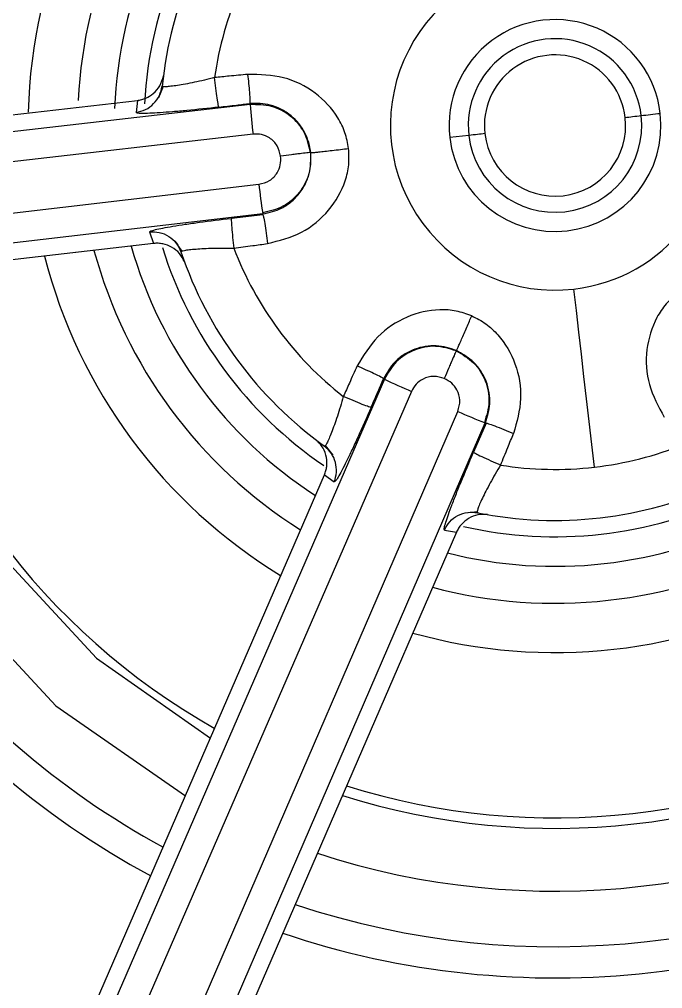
# Model space of a CAD drawing. Extents: x 525 to 609, y 649 to 778.
# Drawn here: x 559.2682 to 559.5248, y 706.5395 to 706.926 of the extents above; entities that cross this region are included whole.
import ezdxf

# ---------------------------------------------------------------- set-up
doc = ezdxf.new("R2010")
doc.units = 0
doc.header["$MEASUREMENT"] = 0
doc.layers.add('1', color=4, linetype='Continuous')

# ---------------------------------------------------------------- blocks, each defined once
blk = doc.blocks.new('JETSETTER')
at = {"layer": '1', "color": 3, "linetype": 'Continuous', "lineweight": 25}
for p, q in [((34.19827053866038, 37.77492116755388), (34.19638032049625, 37.77042060621147)), ((33.94157633068062, 37.74096646646808), (34.18800633723322, 37.76932648551747)), ((34.18800633723322, 37.76932648551747), (34.18746191685614, 37.76452379433181)), ((34.23297323110546, 37.76765391817253), (33.80577160617486, 37.7187778161267)), ((34.23297323110546, 37.76765391817253), (34.23292160503524, 37.7681035929777)), ((34.23412015118947, 37.75591309380343), (33.80691852625887, 37.7070369917576)), ((34.32017142378436, 37.7553672067761), (34.31258063147379, 37.75449161689107)), ((33.80931561856778, 37.68625309852155), (34.23642689787494, 37.73591092487027)), ((33.81087144059438, 37.67455979360375), (34.237983306562, 37.72421761995224)), ((34.23803493263222, 37.72376823847685), (34.22544403808342, 37.72231244196109)), ((34.23803493263222, 37.72376823847685), (34.237983306562, 37.72421761995224)), ((34.1928104950689, 37.71688818462258), (34.19442615640446, 37.71230109094631)), ((34.19442615640446, 37.71230109094631), (33.94811172184973, 37.68389208579629)), ((34.20286232561557, 37.71314881448666), (34.20571877261773, 37.7091806469939)), ((34.28655815875436, 37.65820048925434), (34.11528515064811, 37.2637946187981)), ((34.28655815875436, 37.65820048925434), (34.28614280355259, 37.65838030051054)), ((34.29729931467182, 37.65332299893294), (34.12602630656556, 37.25891742180647)), ((34.14522416478985, 37.25060151787261), (34.31577499457217, 37.64531978472019)), ((34.15612899881626, 37.24610242317976), (34.32667982859857, 37.64082069002734)), ((34.32709518380034, 37.64064117210114), (34.32205988196893, 37.62900887981164)), ((34.32709518380034, 37.64064117210114), (34.32667982859857, 37.64082069002734)), ((34.26291283190722, 37.63178055445974), (34.26586549113108, 37.62789305270189)), ((34.16397146821964, 37.39249929199059), (34.26262595522121, 37.62009428946044)), ((34.26262595522121, 37.62009428946044), (34.26651316364905, 37.6172211226517)), ((34.31870770735986, 37.60487134531718), (34.32357933108278, 37.60535856635556)), ((34.32422583028074, 37.60480798604931), (34.32359575755936, 37.60492561135698)), ((34.31522118763678, 37.59714092795298), (34.21666701947606, 37.36962190293889)), ((34.31044108285687, 37.59803529095461), (34.31522118763678, 37.59714092795298))]:
    blk.add_line(p, q, dxfattribs=at)
at = {"layer": '1', "color": 3, "linetype": 'Continuous', "lineweight": 25, "flags": 128}
for points in [[(34.38253864997932, 37.76256024368172), (34.3832361885884, 37.7626409094164), (34.38396716681063, 37.76272509511068), (34.38472923800691, 37.7628130940941), (34.38552064219812, 37.76290431970688), (34.38633961940377, 37.76299877194901), (34.38718323632474, 37.76309615749074), (34.38805090630149, 37.76319618300181), (34.38893910937441, 37.76329855515269)], [(34.38893910937441, 37.76329855515269), (34.38984608556348, 37.76340327394291), (34.39076948822958, 37.76350975271293), (34.39170755739269, 37.76361799146252), (34.39265794641369, 37.7637274035319), (34.39361713533344, 37.76383798892107), (34.39458395083102, 37.76394974763002), (34.39555604626821, 37.76406179966898), (34.39652990168452, 37.76417414503771)], [(34.32657246983899, 37.75610522491729), (34.32587434457037, 37.75602485251238), (34.32514336634813, 37.75594066681833), (34.3243812951514, 37.75585266783492), (34.32358989096065, 37.75576144222191), (34.32277091375499, 37.75566698997977), (34.32192729683356, 37.75556960443805), (34.32106021351683, 37.75546957892698), (34.32017142378436, 37.7553672067761)], [(34.37026924505017, 37.62310033473432), (34.36922029716743, 37.63219121638235), (34.36817310926472, 37.6412721248123), (34.36713002798115, 37.65031754031884), (34.3660933999563, 37.65930106320729), (34.36506733180977, 37.66819717377189), (34.36405417018068, 37.67698035230796), (34.36305743502817, 37.68562537243997), (34.36207888633226, 37.69410759445259)], [(34.12902765856006, 37.59290993682976), (34.17171479210128, 37.5468979083646), (34.21711640095145, 37.51505899617041)], [(34.10888703789306, 37.57804749518868), (34.15538628739614, 37.52792650085735), (34.20712440971329, 37.49197304952804)]]:
    blk.add_lwpolyline(points, dxfattribs=at)
at = {"layer": '1', "color": 3, "linetype": 'Continuous', "lineweight": 25}
for centre, radius, start, end in [((34.35455530726358, 37.75933283598238), 1.000000000000148, 276.5792422544551, 96.57924225445508), ((34.35455530726358, 37.75933283598238), 1.000000000000148, 96.57924225445508, 276.5792422544551), ((34.35455530726313, 37.75933283598124), 0.9894938345315057, 280.1120022232674, 100.1120022232738), ((34.35455530726313, 37.75933283598124), 0.9960629921259756, 100.1120022232738, 190.1120022232737), ((34.35455530726313, 37.75933283598124), 0.9894938345315057, 100.1120022232738, 280.1120022232674), ((34.35455530726404, 37.75933283598124), 0.9719745906110462, 280.1120022232277, 100.1120022233134), ((34.35455530726267, 37.75933283598101), 0.9719745906110433, 100.1120022232277, 280.1120022233198), ((34.35455530726313, 37.75933283598101), 0.9039308144236642, 280.4556678287576, 100.112002223247), ((34.35455530726358, 37.75933283598124), 0.9039308144236234, 100.4556678287513, 280.1120022232534), ((34.35455530726313, 37.75933283598124), 0.8523622047259725, 280.4556590717635, 100.112002223353), ((34.35455530726358, 37.75933283598238), 0.8476501497392106, 276.5792422544551, 96.22443535889009), ((34.35455530726358, 37.75933283598238), 0.8476501497391911, 96.57924225445508, 276.2244353588837), ((34.35455530726313, 37.75933283598124), 0.8523622047259419, 100.4556590717636, 280.1120022232738), ((34.35455530725949, 37.75933283598192), 0.8324457033472696, 276.5792422547241, 96.22442604458989), ((34.35455530726358, 37.75933283598238), 0.8324457033515875, 96.57924225445508, 276.2244260448647), ((34.35455530726358, 37.75933283598238), 0.6408086698635421, 96.57924225445508, 186.579242254455), ((34.35455530726358, 37.75933283598238), 0.8484251968503838, 146.471207462756, 260.0873921548343), ((34.35455530726313, 37.75933283598124), 0.3053149606299398, 131.9117939804455, 181.0226929604167), ((34.35455530726313, 37.75933283598124), 0.2802841497089697, 132.3895899520192, 180.5323651270714), ((34.35455530726313, 37.75933283598124), 0.2760992628794799, 132.4779686447059, 180.4437224866842), ((34.35455530726313, 37.75933283598124), 0.2101772377324121, 134.3381146296886, 178.5325043418213), ((34.35455530726313, 37.75933283598124), 0.1905192506680728, 135.1444135885586, 177.0136544534072), ((34.35455530726313, 37.75933283598124), 0.1757834443905661, 135.8685317663491, 177.7872126497631), ((34.35455530726313, 37.75933283598124), 0.1639885739549996, 137.219809323247, 176.9813313512241), ((34.35455530726358, 37.75933283598238), 0.1574803149606281, 138.6588886083485, 174.2679464501944), ((34.35455530726358, 37.75933283598238), 0.1371329003531075, 140.8815919691249, 171.988271554379), ((34.35455530726358, 37.75933283598238), 0.06565754545785679, 96.5792422544486, 276.579757791772), ((34.35455530726358, 37.75933283598238), 0.06565754546020297, 276.579757791772, 96.57924225445508), ((34.35455530726358, 37.75933283598238), 0.04225293341732321, 6.579242254429186, 186.5792422544688), ((34.35455530726358, 37.75933283598238), 0.03461156392520104, 6.579242254409773, 186.579242254455), ((34.35455530726358, 37.75933283598238), 0.02816862227953887, 6.579242254389614, 186.5792422545076), ((34.42393240980346, 37.78038162121175), 0.1913828684956675, 183.8132059108379, 187.3454383694708), ((34.35455530726358, 37.75933283598238), 0.04225293341732321, 186.5792422544688, 6.579242254429186), ((34.35455530726358, 37.75933283598238), 0.03461156392520104, 186.579242254455, 6.579242254409773), ((34.35455530726358, 37.75933283598238), 0.02816862227953887, 186.5792422545076, 6.579242254389614), ((34.42613721100042, 37.75521161761503), 0.1906895897699786, 185.8091537324445, 189.3541481831735), ((34.35455530726313, 37.75933283598124), 0.1757834443905561, 195.8685317654244, 236.98471080002), ((34.35455530726313, 37.75933283598124), 0.2101772377324048, 194.3381146289204, 238.6070414873532), ((34.35455530726313, 37.75933283598124), 0.1905192506680706, 195.1444135877123, 237.7866792984208), ((34.35455530726313, 37.75933283598124), 0.1639885739549896, 197.263538683644, 235.7679623536904), ((34.35455530726358, 37.75933283598238), 0.1574803149606457, 198.6588886073123, 234.2681191664318), ((34.35455530726358, 37.75933283598238), 0.1371328864531008, 200.880624772791, 231.9880376472932), ((34.35455530726313, 37.75933283598124), 0.2760992628794866, 192.4779686441018, 240.5053672791992), ((34.35455530726358, 37.75933283598238), 0.6408086698632565, 186.579242254455, 276.5792422544551), ((34.35455530726358, 37.75933283598238), 0.4220294147673519, 190.253499256456, 242.8140274871082), ((34.35455530726358, 37.75933283598238), 0.4133858267716492, 190.5203524300396, 242.5496938028136), ((34.3705539025832, 37.82890922568163), 0.1902544550697068, 243.8009101121223, 247.3540986887892), ((34.39392413444421, 37.81927139586924), 0.1906998979655673, 245.80762230922, 249.3524438085327), ((34.35455530725949, 37.75933283598192), 0.1371357336073702, 276.5797577942767, 291.988924127736), ((34.35455530726358, 37.75933283598238), 0.137135746627806, 260.8804547291994, 276.5797577926373), ((34.35455530726358, 37.75933283598238), 0.1574803149606652, 276.5792422544551, 294.2616554343271), ((34.35455530726313, 37.75933283598124), 0.1639885739549974, 257.1141618242368, 295.7260845047816), ((34.35455530726358, 37.75933283598238), 0.157480314960635, 258.662287193953, 276.5792422544551), ((34.35455530726313, 37.75933283598124), 0.1757834443905406, 255.8685316694939, 296.9463738085572), ((34.35455530726313, 37.75933283598124), 0.1905192506680727, 255.1444135048488, 297.6261074028047), ((34.35455530726313, 37.75933283598124), 0.9960629921260036, 190.1120022232737, 280.1120022232674), ((34.35455530726313, 37.75933283598124), 0.2101772377324115, 254.3381145605515, 298.4738959627856), ((34.35455530726313, 37.75933283598124), 0.3274724409448751, 216.4246328106693, 241.4975439915129), ((34.35455530726313, 37.75933283598124), 0.3399021291736202, 216.4246328106602, 241.6846660079815), ((34.35455530726313, 37.75933283598124), 0.2802841497089815, 252.3895899178851, 300.4788589408129), ((34.35455530726313, 37.75933283598124), 0.2760992628795006, 252.4779686089857, 300.4356866342322), ((34.35455530726313, 37.75933283598124), 0.305314960629923, 251.9117939548539, 300.9748498922589), ((34.35455530726313, 37.75933283598124), 0.327472440944891, 251.5500406119831, 301.3506379615761), ((34.35455530726313, 37.75933283598124), 0.3399021291736258, 251.3678335753775, 301.5399930811656)]:
    blk.add_arc(centre, radius, start, end, dxfattribs=at)
for points, knots in [([(33.12228066236321, 36.52477767314758), (33.11608058841193, 36.53103074438127), (33.10368902240589, 36.54352823159502), (33.08547259496254, 36.5626139886765), (33.06754638996335, 36.58192988915744), (33.04993580847622, 36.60150133289994), (33.03263405953248, 36.62132152184654), (33.01564296431252, 36.6413922718591), (32.99896203921571, 36.66171309254764), (32.98259141654034, 36.68228411342625), (32.96653106674967, 36.70310528767504), (32.95078099088778, 36.72417665328499), (32.93534122827714, 36.74549808432357), (32.92021163303025, 36.76707002559192), (32.87832064846589, 36.82875445869649), (32.81504255694381, 36.9342654149832), (32.7419110577116, 37.08912698113591), (32.6841801772357, 37.25039822005647), (32.64263426196794, 37.41656239464101), (32.61742534215045, 37.58597204730268), (32.60905774767798, 37.75703377262698), (32.61740127711118, 37.92811690704889), (32.64261059049022, 38.09757168555029), (32.68419139170601, 38.26379151618403), (32.74196750478768, 38.42507683396207), (32.81515875721607, 38.57996838814688), (32.90326923286193, 38.72684860782738), (33.00526092989321, 38.86445232345), (33.12033138739525, 38.99130779375719), (33.24719882588033, 39.10637611835887), (33.38479823804164, 39.2083583013009), (33.53167952652575, 39.29647144581872), (33.68655201033471, 39.36965909988044), (33.8478225548015, 39.42743153104652), (34.01399816459525, 39.46899592077125), (34.18343857825039, 39.49418813732245), (34.35452873972145, 39.50253222964193), (34.52561916581817, 39.49419812354267), (34.6950277154906, 39.46901740671319), (34.86118125047051, 39.4274647073546), (35.02242556408373, 39.36971119073814), (35.1772869800302, 39.29654944259187), (35.28926185838918, 39.22938962605349), (35.36309675290158, 39.17856232381996), (35.40259666490783, 39.14970804973314), (35.44122356039497, 39.11978776959018), (35.47898488573492, 39.08880728206123), (35.51585681257575, 39.05674336615016), (35.55192691247976, 39.02368358454009), (35.57519107993767, 39.00079060556436), (35.5868349166517, 38.98933255061502)], [0, 0, 0, 0, 0.004826787733654652, 0.009646894418791166, 0.01446141195635362, 0.01927143605358521, 0.02407806549067084, 0.02888240137693271, 0.03368554639906596, 0.03848860406396253, 0.04329267793871228, 0.04809887089039914, 0.05290828432830282, 0.05772201745110779, 0.06254116650167126, 0.09378065854653239, 0.1250353665346721, 0.1562731466223413, 0.1875225886341685, 0.2187721391103425, 0.2500068821639303, 0.2812511188898196, 0.3125114680731207, 0.3437647182419822, 0.3750212686881397, 0.4062703737751494, 0.4375193627256201, 0.4687579763748623, 0.5000069383168718, 0.531250347301978, 0.5624931418933766, 0.5937385637327436, 0.6249884643592081, 0.6562374513893581, 0.6874891509077952, 0.7187326856579143, 0.7499862223950374, 0.7812328563063693, 0.8124763313000402, 0.8437166039115913, 0.8749642616186737, 0.9062085741608227, 0.9374548845482751, 0.9464062100056082, 0.9553403446074502, 0.9642643270730474, 0.9731852201522448, 0.9821100939293006, 0.99104600903991, 1, 1, 1, 1]), ([(34.43023292567796, 37.10318884746289), (34.47289539327039, 37.11058397152146), (34.55822034196399, 37.12537422198034), (34.67760197364669, 37.17867813500629), (34.78477777360968, 37.25248622670892), (34.8753644803719, 37.34625716699315), (34.94595197451235, 37.45577220428459), (34.99380839497871, 37.57698793249529), (35.01709870550121, 37.70520185110968), (35.01492931791108, 37.83549821071665), (34.98738071030084, 37.96286755562915), (34.93551367153032, 38.0824128418451), (34.86131973853617, 38.18955169109813), (34.76765523182257, 38.28012267936674), (34.65810048670755, 38.35080986555431), (34.53693668179449, 38.39828179645383), (34.40855520859031, 38.42301018699959), (34.3221035267311, 38.41798781279044), (34.27887760748081, 38.41547662113589)], [0, 0, 0, 0, 0.06249996992618835, 0.1249999596426623, 0.1875000018860486, 0.2499999498658995, 0.3125000119045204, 0.3749999679042256, 0.4374999788882768, 0.4999999813738945, 0.5624999513000828, 0.6249999973721565, 0.6875000396155427, 0.7499999875953938, 0.8124999729417199, 0.8749999289414251, 0.9374998512270699, 0.9999999999999999, 0.9999999999999999, 0.9999999999999999, 0.9999999999999999]), ([(34.27887760748081, 38.41547662113589), (34.23621513556827, 38.40808161809991), (34.15089015780222, 38.39329160614489), (34.03150855486774, 38.33998761328985), (33.9243327924587, 38.26617951504568), (33.83374599989429, 38.17240876597407), (33.76315909145114, 38.06289330919685), (33.71530306350996, 37.9416776564151), (33.6920113218298, 37.81346386934888), (33.69418230463089, 37.68316753875433), (33.72172952160008, 37.55579793101515), (33.77359683950954, 37.43625265971377), (33.84779097373439, 37.32911404746869), (33.94145518494588, 37.23854275755548), (34.05101006680297, 37.16785565232249), (34.17217381247747, 37.12038355022901), (34.30055535759448, 37.09565575106626), (34.38700701214566, 37.10067781199018), (34.43023292567796, 37.10318884746289)], [0, 0, 0, 0, 0.0624999464130393, 0.1249999425484002, 0.1874999912106789, 0.2499999456094125, 0.3124998606825494, 0.3749999547984504, 0.4374998835029752, 0.4999998971234164, 0.5624999519959252, 0.6250000044868915, 0.6874999367469768, 0.7499999895845331, 0.8124999813497458, 0.8749999437683346, 0.9374998471662892, 1, 1, 1, 1]), ([(34.28109635518285, 38.39624209666817), (34.2396842454632, 38.38906384632833), (34.15686023611488, 38.37470738206503), (34.04098023922415, 38.32296589320322), (33.93693923413048, 38.2513206548274), (33.84903469165329, 38.16030183602447), (33.78041683145057, 38.05398535319978), (33.73433697359997, 37.93636633039114), (33.71033420773711, 37.81175017122246), (33.71520867138497, 37.727832617172), (33.71764590421071, 37.68587382290298)], [0, 0, 0, 0, 0.1250003343602102, 0.2500000345701371, 0.3750001490534232, 0.5000001044417831, 0.6250001526818404, 0.7500000098051656, 0.8749999535315676, 1, 1, 1, 1]), ([(34.18800633723322, 37.76932648551747), (34.18857032778351, 37.7694206591259), (34.18970788931756, 37.76961060605731), (34.1919424370526, 37.77043751937845), (34.19465527099101, 37.77220307290054), (34.19731357667479, 37.77528055818902), (34.19797106385658, 37.77779262391732), (34.19832275139061, 37.77913631886008)], [0, 0, 0, 0, 0.09597525621090323, 0.193580831548449, 0.4076934884245627, 0.6831773726105981, 0.9999999999999999, 0.9999999999999999, 0.9999999999999999, 0.9999999999999999]), ([(34.21875846198236, 37.77844611349997), (34.21603268950821, 37.77777421540668), (34.21196914219308, 37.77677255818139), (34.20707713134698, 37.77583304096765), (34.20387690180178, 37.77528907622536), (34.20124417417492, 37.77492945971971), (34.19930461453532, 37.77476512061367), (34.19806746766153, 37.77478630732799), (34.19793069703428, 37.77496960968801), (34.19786222337734, 37.77506137926753)], [0, 0, 0, 0, 0.257594987983869, 0.3840193676985473, 0.5088016382159046, 0.6323043839770129, 0.754935010258731, 0.87730921147947, 1, 1, 1, 1]), ([(34.23206390827681, 37.77973823190678), (34.22958040010644, 37.77950320409241), (34.22514443874798, 37.77908340506951), (34.22071017012604, 37.77864088513661), (34.21875846198236, 37.77844611349997)], [0, 0, 0, 0, 0.5598579359083545, 1, 1, 1, 1]), ([(34.22050084185412, 37.76667390282705), (34.22042770260805, 37.76689809186655), (34.22027575354923, 37.76736385157142), (34.21982972068781, 37.77012665878533), (34.21929098252713, 37.77402059382939), (34.21893150223968, 37.77700805994255), (34.21875846198236, 37.77844611349997)], [0, 0, 0, 0, 0.2406834847530921, 0.5000274278810027, 0.759332053072161, 1, 1, 1, 1]), ([(34.23292160503524, 37.7681035929777), (34.2329550872505, 37.76838579897321), (34.23302454357872, 37.76897121400157), (34.23282012842765, 37.77211429139743), (34.23247838203588, 37.77592046095583), (34.23219874017423, 37.77849627800379), (34.23206390827681, 37.77973823190678)], [0, 0, 0, 0, 0.2710354925473406, 0.5622426636929903, 0.7889312702478243, 1, 1, 1, 1]), ([(34.27222136437422, 37.75016588019571), (34.27183211239344, 37.75230143772433), (34.27104712846403, 37.75660810390127), (34.26706354165617, 37.76460932402165), (34.2592204686257, 37.77298252166565), (34.24644176579523, 37.77942931153984), (34.23687081253411, 37.77963495152403), (34.23206390827681, 37.77973823190678)], [0, 0, 0, 0, 0.1174840160244772, 0.236923815604171, 0.4838937717331528, 0.7407914177146172, 1, 1, 1, 1]), ([(34.18746191685614, 37.76452379433181), (34.18875590545258, 37.76483113849326), (34.19135194206638, 37.76544774106469), (34.19454421953787, 37.76794015795463), (34.19699441880448, 37.771163492092), (34.19757355059301, 37.77376475790948), (34.19786222337734, 37.77506137926753)], [0, 0, 0, 0, 0.2492226295915672, 0.4999975062031461, 0.7507698336098028, 1, 1, 1, 1]), ([(34.22050084185412, 37.76667390282705), (34.21614881019104, 37.76618979673913), (34.20964663953418, 37.76546651606418), (34.20191949624223, 37.76478432309455), (34.19688115131203, 37.76441189330012), (34.19272918717888, 37.7641899915568), (34.18972541772473, 37.76413692771462), (34.18779513339723, 37.7642323029454), (34.18757359597203, 37.76442609960077), (34.18746191685614, 37.76452379433181)], [0, 0, 0, 0, 0.255040567314268, 0.381044399853004, 0.506710776771168, 0.6307725783045316, 0.7554214685834976, 0.8767056440492915, 1, 1, 1, 1]), ([(34.22050084185412, 37.76667390282705), (34.22281932876103, 37.76694407318337), (34.2269596154074, 37.7674265355663), (34.2310998348612, 37.76789670851895), (34.23292160503524, 37.7681035929777)], [0, 0, 0, 0, 0.5599822197757919, 1, 1, 1, 1]), ([(34.25715652507142, 37.74849917944948), (34.25693041845852, 37.74986500351065), (34.25647317825451, 37.75262701769475), (34.25424290741967, 37.75792470990427), (34.25047867211833, 37.76263570846982), (34.2453953253621, 37.76595663984153), (34.23991582506324, 37.76814331209835), (34.2356345809626, 37.76811899955874), (34.23292160503524, 37.7681035929777)], [0, 0, 0, 0, 0.1177200701168728, 0.2380573843206198, 0.492502039438955, 0.6374892639983054, 0.7702810497975421, 1, 1, 1, 1]), ([(34.25702217995649, 37.74857075195609), (34.25637300909148, 37.75135896282154), (34.25507457981075, 37.75693576058507), (34.24926699862272, 37.7634898756944), (34.24156416324922, 37.76765711410371), (34.23583694871832, 37.76765498351028), (34.23297323110546, 37.76765391817253)], [0, 0, 0, 0, 0.2499556040094768, 0.4999449183339686, 0.7499628245134264, 1, 1, 1, 1]), ([(34.24511415751886, 37.74714604841438), (34.24476784919352, 37.74856383670976), (34.2440671871218, 37.75143235130145), (34.24103892278617, 37.75439861799396), (34.23754745603401, 37.75596689347503), (34.23525386503525, 37.75593089012887), (34.23412015118947, 37.75591309380343)], [0, 0, 0, 0, 0.2774576198752746, 0.5613611240407207, 0.7831823689323077, 1, 1, 1, 1]), ([(34.23986179152826, 37.71224623824673), (34.24453328700838, 37.71344061499667), (34.25381509783529, 37.71581372636888), (34.26478840618802, 37.72501321616437), (34.27049746752118, 37.73495855529609), (34.2725468511394, 37.74364864386803), (34.27232910412704, 37.7480086022133), (34.27222136437422, 37.75016588019571)], [0, 0, 0, 0, 0.2600053480388912, 0.5166055419633911, 0.7636930853019955, 0.8830769324395491, 1, 1, 1, 1]), ([(34.25715652507142, 37.74849917944948), (34.25731358744451, 37.74850209684428), (34.25757418245848, 37.74850693733197), (34.25880566022533, 37.74863589668666), (34.26039973737215, 37.74880790558882), (34.26271827053097, 37.74906522599622), (34.2656579333966, 37.74939609334524), (34.26897000541658, 37.74977529852595), (34.27114289133169, 37.75003632458311), (34.27222136437422, 37.75016588019571)], [0, 0, 0, 0, 0.162210033717043, 0.2691359175550664, 0.3937571195932814, 0.5343743089258567, 0.6868200328234105, 0.8445587273510666, 0.9999999999999999, 0.9999999999999999, 0.9999999999999999, 0.9999999999999999]), ([(34.23642689787494, 37.73591092487027), (34.2379145750233, 37.73629060050212), (34.2408193053725, 37.73703192756511), (34.24372878559234, 37.74011898928256), (34.24520937423631, 37.74363130371557), (34.24514659720671, 37.74594859881222), (34.24511415751886, 37.74714604841438)], [0, 0, 0, 0, 0.2879549042363616, 0.5622398317226001, 0.7737898206586697, 1, 1, 1, 1]), ([(34.25702217995649, 37.74857075195609), (34.2570248757529, 37.74570794999158), (34.25703026783185, 37.73998182962191), (34.25286707241685, 37.73227782038202), (34.24631539561915, 37.72646615486246), (34.24073815059273, 37.7251642878723), (34.23794928028838, 37.72451329653654)], [0, 0, 0, 0, 0.2499542358500858, 0.4999535626538644, 0.7499545647721294, 1, 1, 1, 1]), ([(34.23800090635859, 37.72406420839116), (34.2405754725778, 37.72464313384421), (34.24463674183835, 37.7255563642475), (34.24937791128377, 37.72877289869348), (34.25281673524614, 37.73223896904528), (34.25538073277812, 37.73649824506447), (34.25728570797355, 37.74199649953039), (34.25720515922194, 37.74605108215292), (34.25715652507142, 37.74849917944948)], [0, 0, 0, 0, 0.2246883332441569, 0.3544363373342944, 0.4956460664506504, 0.6546186398078865, 0.7914638193566412, 1, 1, 1, 1]), ([(34.25701983331692, 37.74857045862609), (34.25679450008647, 37.74854540999286), (34.2563240976915, 37.74849311882781), (34.25401015716079, 37.7482297005829), (34.25154989650491, 37.74793927462338), (34.24882435161726, 37.74761152218684), (34.24657880939139, 37.74732980080421), (34.24511415751886, 37.74714604841438)], [0, 0, 0, 0, 0.2370865133270448, 0.4949383782107174, 0.6267607157086227, 0.7565551827776603, 1, 1, 1, 1]), ([(34.23803493263222, 37.72376823847685), (34.23812025294865, 37.72355075328096), (34.23829733747652, 37.72309935712155), (34.23877220982013, 37.72040801421895), (34.23932704401568, 37.71660540209859), (34.23968790936487, 37.71366369381735), (34.23986179152826, 37.71224623824673)], [0, 0, 0, 0, 0.2408966301676552, 0.4999871974200976, 0.759069946909268, 0.9999999999999999, 0.9999999999999999, 0.9999999999999999, 0.9999999999999999]), ([(34.1928104950689, 37.71688818462258), (34.19290424200699, 37.7170109076942), (34.19308974052319, 37.71725374173388), (34.19496026286379, 37.71778883190132), (34.19792016759493, 37.71842310523698), (34.20200736878542, 37.7191500560948), (34.20697881443857, 37.71993021416529), (34.21462492852561, 37.72102037243485), (34.22110301383827, 37.72179401619701), (34.22544403808342, 37.72231244196109)], [0, 0, 0, 0, 0.1248927637519194, 0.2471272428501453, 0.3710553874438706, 0.4953282123342547, 0.6198215425718939, 0.7452389368983433, 1, 1, 1, 1]), ([(34.22544403808342, 37.72231244196109), (34.22542389900354, 37.7220775873177), (34.22538205505089, 37.72158961831337), (34.22557614356765, 37.7187984856746), (34.22593786865173, 37.71488577261289), (34.22626785333432, 37.71189505730217), (34.22642669339803, 37.71045545893389)], [0, 0, 0, 0, 0.240648001564944, 0.5000061489173466, 0.7593250251791692, 1, 1, 1, 1]), ([(34.1928104950689, 37.71688818462258), (34.19411603795561, 37.71691379547428), (34.19680656280889, 37.71696657553548), (34.20060580714471, 37.715320045505), (34.20371837585526, 37.71259161296825), (34.20481831380221, 37.71013950378119), (34.20535211018705, 37.70894950299748)], [0, 0, 0, 0, 0.2426220673980225, 0.5000070919906826, 0.7573550331448592, 1, 1, 1, 1]), ([(34.20671902772938, 37.70505906794006), (34.20616011856055, 37.70619380812104), (34.20507097556128, 37.70840506961576), (34.20195028712942, 37.71083251697337), (34.19886305854152, 37.71208120410461), (34.19631179110138, 37.71242152399259), (34.19505446440053, 37.71234122016449), (34.19442615640446, 37.71230109094631)], [0, 0, 0, 0, 0.2883987344307463, 0.5620009120607151, 0.7897801435800459, 0.8949494856044078, 1, 1, 1, 1]), ([(34.22642845337805, 37.71045487227411), (34.22893791377828, 37.71078314220563), (34.23341804105667, 37.71136920089566), (34.23789327644045, 37.71197831023392), (34.23986179152826, 37.71224623824673)], [0, 0, 0, 0, 0.5601314972592152, 1, 1, 1, 1]), ([(34.20535211018705, 37.70894950299748), (34.20539923846081, 37.70905139854631), (34.20549335976239, 37.70925489722822), (34.20669815908741, 37.70955469161845), (34.20862505013292, 37.70983628926183), (34.21126869207683, 37.71009054515685), (34.21450315504626, 37.71029835663535), (34.21946287328365, 37.71051144772127), (34.22363190988153, 37.71047740203812), (34.22642669339803, 37.71045457894411)], [0, 0, 0, 0, 0.1230219693444985, 0.245690895631184, 0.3685751851088129, 0.4921880667040969, 0.6169409859875921, 0.7432099735663665, 1, 1, 1, 1]), ([(34.40366661924054, 37.6926171850032), (34.4020113418328, 37.69121244007988), (34.39867316880964, 37.68837951214527), (34.39373432414914, 37.68092916613364), (34.39040264338473, 37.66994882785207), (34.39120857782427, 37.65565753688702), (34.39581617877639, 37.64726485985057), (34.39813030986352, 37.64304970427747)], [0, 0, 0, 0, 0.1174829176012498, 0.2369260308817387, 0.483892172107326, 0.7407889309349291, 1, 1, 1, 1]), ([(33.71764590421071, 37.68587382290298), (33.72482440733665, 37.64446163151797), (33.73918140648948, 37.56163728970569), (33.79092283421551, 37.44575644114502), (33.86256900383114, 37.34171495728765), (33.95358887454768, 37.25381042720301), (34.05990614102939, 37.1851923137815), (34.17752638456932, 37.1391134047326), (34.30214327722979, 37.11511085361326), (34.38606115995617, 37.1199864546827), (34.42802004457462, 37.12242425192062)], [0, 0, 0, 0, 0.1250000410729077, 0.2499999585174054, 0.3750003491853116, 0.5000002318849995, 0.6250003140544405, 0.7500003405293078, 0.8750003393134776, 1, 1, 1, 1]), ([(34.32133535700541, 37.68344329098068), (34.31929106691541, 37.68417458569911), (34.31516841483472, 37.68564936352413), (34.30624600305418, 37.68620243595547), (34.29507061036702, 37.68359785836492), (34.28309584054568, 37.67575424054326), (34.27813103836206, 37.66756714180724), (34.27563748491093, 37.66345520188497)], [0, 0, 0, 0, 0.1174854800747024, 0.236929074441964, 0.4838925174913193, 0.7407869344251156, 1, 1, 1, 1]), ([(34.31523820077336, 37.66956643795402), (34.31528209313501, 37.66963741789891), (34.31537531920048, 37.66978817718132), (34.3157596835631, 37.67062579372828), (34.31638818311103, 37.67203928607114), (34.31725224738557, 37.67402143976869), (34.31826986481246, 37.67636561576455), (34.31933297126898, 37.67881202979402), (34.32037589426545, 37.68121806448676), (34.32102385136204, 37.6827208339414), (34.32133535700541, 37.68344329098068)], [0, 0, 0, 0, 0.1070194913450416, 0.227306202383816, 0.3597127780830223, 0.5015965744931286, 0.6347446552608448, 0.764131999087984, 0.886606360641161, 1, 1, 1, 1]), ([(34.32133535700541, 37.68344329098068), (34.32325682044029, 37.68245728577222), (34.32714014202656, 37.68046454667501), (34.33363909481295, 37.67434466842133), (34.33939520043577, 37.66442819241252), (34.34187242423923, 37.65032705388808), (34.33928710848932, 37.64110399728202), (34.33798593798974, 37.63646210037814)], [0, 0, 0, 0, 0.1169257473767677, 0.2363096119890526, 0.4834066106694672, 0.7400023271081969, 1, 1, 1, 1]), ([(34.31523820077336, 37.66956643795402), (34.31394219269396, 37.67005328984783), (34.31132145100673, 37.67103778452315), (34.30561863856747, 37.6717563018035), (34.29965663161238, 37.67085124286973), (34.29423893918647, 37.66810943620976), (34.28960546401277, 37.66445731207023), (34.28748593214277, 37.66073750765281), (34.28614280355259, 37.65838030051054)], [0, 0, 0, 0, 0.1177235300483534, 0.2380563575619042, 0.4924973578988499, 0.6374918424190786, 0.770281788432132, 1, 1, 1, 1]), ([(34.3151091355976, 37.66948547888933), (34.31236974714557, 37.67031740037692), (34.30689078641717, 37.67198129917733), (34.29831092558106, 37.67022930235021), (34.290851111145, 37.66564167146839), (34.2879892236906, 37.66068102339091), (34.28655815875436, 37.65820048925434)], [0, 0, 0, 0, 0.2499704719219758, 0.499957717929947, 0.7499576807415852, 1, 1, 1, 1]), ([(34.31510796227803, 37.66948371890953), (34.3150169063415, 37.66927608606034), (34.31482681738134, 37.66884263038514), (34.31389852707071, 37.66670653667711), (34.31291973977704, 37.66443080884301), (34.31184079498053, 37.66190644403855), (34.31096204309597, 37.65982077436729), (34.31038887012664, 37.65846037958545)], [0, 0, 0, 0, 0.2370827236107419, 0.4949354223941192, 0.6267527402408755, 0.7565464792876381, 0.9999999999999999, 0.9999999999999999, 0.9999999999999999, 0.9999999999999999]), ([(34.3151091355976, 37.66948547888933), (34.31758976252559, 37.66805633261106), (34.32255124782159, 37.66519790671691), (34.32714167233325, 37.6577406450042), (34.32889867150652, 37.64916086517064), (34.32723722734863, 37.64367988429217), (34.32640644509002, 37.64093919532502)], [0, 0, 0, 0, 0.2499604774414537, 0.4999442759108987, 0.7499540253042049, 1, 1, 1, 1]), ([(34.32682180029178, 37.64075938406882), (34.32760767160971, 37.64327860538265), (34.32884729927264, 37.64725240663915), (34.32843194557336, 37.65296656067926), (34.32715006263788, 37.65767772558365), (34.32474382723285, 37.66202820523176), (34.32093408635683, 37.66642660071284), (34.31738259321583, 37.66838434903207), (34.31523820077336, 37.66956643795402)], [0, 0, 0, 0, 0.2246944450417556, 0.3544313725614264, 0.4956434228540626, 0.6546187477133744, 0.7914587139482715, 1, 1, 1, 1]), ([(34.27563748491093, 37.66345520188497), (34.27459925560152, 37.6611870550139), (34.27274474334581, 37.6571356319489), (34.27091117367991, 37.65307412419952), (34.27010410883304, 37.65128640912644)], [0, 0, 0, 0, 0.5598395513437692, 1, 1, 1, 1]), ([(34.28614280355259, 37.65838030051054), (34.28591524420017, 37.65855042405269), (34.28544318145623, 37.65890333851348), (34.28261842951042, 37.66029860926324), (34.27915126669268, 37.66190474570612), (34.27678036948464, 37.66295090407721), (34.27563748491093, 37.66345520188497)], [0, 0, 0, 0, 0.2710194926858122, 0.5622190611649276, 0.7889688848714262, 1, 1, 1, 1]), ([(34.28117086098882, 37.64690875303086), (34.2820960992367, 37.64905168285281), (34.28374837243155, 37.6528784869347), (34.28541114754171, 37.65669913501893), (34.28614280355259, 37.65838030051054)], [0, 0, 0, 0, 0.5599789735703825, 1, 1, 1, 1]), ([(34.31038887012664, 37.65846037958545), (34.30898778414166, 37.65886959529416), (34.30615321145706, 37.65969749000078), (34.30207043943665, 37.65855741199607), (34.29896608096396, 37.65631848759404), (34.2978506929062, 37.65431392804976), (34.29729931467182, 37.65332299893294)], [0, 0, 0, 0, 0.2774724127876312, 0.5613614943160872, 0.7831645020004062, 1, 1, 1, 1]), ([(34.31577499457217, 37.64531978472019), (34.31618998081649, 37.6467979510503), (34.31700021917004, 37.64968399141844), (34.31578191498102, 37.65374724956473), (34.31348026564228, 37.65678541187981), (34.31144203795066, 37.65788975635564), (34.31038887012664, 37.65846037958545)], [0, 0, 0, 0, 0.2879560094421927, 0.5622186424769194, 0.7737950271749497, 0.9999999999999999, 0.9999999999999999, 0.9999999999999999, 0.9999999999999999]), ([(34.27010410883304, 37.65128640912644), (34.26932333956438, 37.64859034424126), (34.26815928422866, 37.6445707588914), (34.26652818121238, 37.6398650064823), (34.26539745388209, 37.63682094398541), (34.26439369002401, 37.63436050872974), (34.2635660873284, 37.63259894497219), (34.2629285116268, 37.63153625423206), (34.26270188195031, 37.63150983774699), (34.26258840898845, 37.63149661107332)], [0, 0, 0, 0, 0.2575323081396382, 0.3839570399623303, 0.5087264462099943, 0.6322290333275351, 0.7548971170581764, 0.8772775454348869, 1, 1, 1, 1]), ([(34.28117086098882, 37.64690875303086), (34.28094009284223, 37.64695757420077), (34.28046066686238, 37.64705900127137), (34.27784475116277, 37.64805458898604), (34.27420331724034, 37.64953416342246), (34.27143600527688, 37.65071707729703), (34.27010410883304, 37.65128640912644)], [0, 0, 0, 0, 0.2406743428608614, 0.5000063232293386, 0.7593549954950007, 1, 1, 1, 1]), ([(34.28117086098882, 37.64690875303086), (34.27941414088946, 37.64289772911889), (34.27678949141227, 37.63690500903886), (34.27351579246078, 37.62987227954864), (34.27132007733417, 37.62532261328533), (34.26943514691584, 37.62161572316586), (34.26798030748751, 37.61898819430553), (34.2669319878014, 37.61736419868089), (34.26665353436874, 37.61726907519937), (34.26651316364905, 37.6172211226517)], [0, 0, 0, 0, 0.25504053418239, 0.381046476905322, 0.5067089282771639, 0.6307769605077156, 0.7554209642877402, 0.8767056492032248, 1, 1, 1, 1]), ([(34.32709518380034, 37.64064117210114), (34.32732617989905, 37.6406062903493), (34.32780554269448, 37.64053390378422), (34.33037363839685, 37.63959880792663), (34.33394324703158, 37.63817906232134), (34.33667141961223, 37.63702038644328), (34.33798593798974, 37.63646210037814)], [0, 0, 0, 0, 0.2409105040591041, 0.4999371569070261, 0.7590541736113603, 1, 1, 1, 1]), ([(34.26262595522121, 37.62009428946044), (34.26282655141677, 37.62062976615061), (34.26323112565979, 37.62170974713467), (34.2636319442222, 37.62405842525982), (34.2634595808272, 37.62729054646661), (34.26212325916549, 37.63113102839338), (34.26027640183975, 37.63295668778278), (34.25928844710961, 37.63393330292433)], [0, 0, 0, 0, 0.09597675023023593, 0.1935715728916788, 0.4076935215981652, 0.6831525756476461, 0.9999999999999999, 0.9999999999999999, 0.9999999999999999, 0.9999999999999999]), ([(34.33281981100254, 37.62393016514807), (34.33379030816104, 37.6262680373784), (34.33552296496146, 37.63044190865912), (34.33723350642413, 37.63462294817191), (34.33798593798974, 37.63646210037814)], [0, 0, 0, 0, 0.5601208262394837, 0.9999999999999999, 0.9999999999999999, 0.9999999999999999, 0.9999999999999999]), ([(34.26651316364905, 37.6172211226517), (34.26689392281151, 37.61849544007259), (34.2676577655061, 37.62105185407222), (34.26709564781959, 37.62506249453054), (34.26552917467507, 37.62879561097338), (34.26356662763055, 37.63059814824669), (34.26258840898845, 37.63149661107332)], [0, 0, 0, 0, 0.2492394385160114, 0.5000003761667802, 0.7507784821294993, 1, 1, 1, 1]), ([(34.31044108285687, 37.59803529095461), (34.31038162789901, 37.59817787201928), (34.31026398388576, 37.59845999834215), (34.31073583880971, 37.60034722270461), (34.31166607679006, 37.6032279417218), (34.31308040990871, 37.60713103706507), (34.31489110393204, 37.61182614159316), (34.31776896165638, 37.618993326181), (34.32033819901062, 37.62499025286229), (34.32205988196893, 37.62900887981164)], [0, 0, 0, 0, 0.1248930616829081, 0.2471269258823453, 0.3710556252895128, 0.4953299736822037, 0.6198217340638148, 0.7452370678692077, 1, 1, 1, 1]), ([(34.32205988196893, 37.62900887981164), (34.3222532550858, 37.62887392229504), (34.3226550404529, 37.62859351126281), (34.32516970838651, 37.62736621406248), (34.32873875760015, 37.62572191516756), (34.3314937771147, 37.62451234847435), (34.33281981100254, 37.62393016514807)], [0, 0, 0, 0, 0.2406476072419111, 0.5000110085333629, 0.7593474954825675, 0.9999999999999999, 0.9999999999999999, 0.9999999999999999, 0.9999999999999999]), ([(34.33281981100254, 37.62393016514807), (34.33139263621024, 37.6215199950168), (34.32926448784383, 37.61792604166499), (34.32695794775373, 37.61352359771536), (34.32551871339501, 37.6106195046666), (34.32442039966145, 37.60820524868723), (34.32371052989492, 37.60639725702322), (34.32338223819124, 37.60520451033108), (34.32352452587747, 37.605018654172), (34.32359575755936, 37.60492561135698)], [0, 0, 0, 0, 0.2572822079458504, 0.383649370471675, 0.5084069057037119, 0.6319467121388097, 0.7546929774906198, 0.8771950521071206, 1, 1, 1, 1]), ([(34.31044108285687, 37.59803529095461), (34.31107210983464, 37.59917949533428), (34.31237257931116, 37.60153756071668), (34.31570141907969, 37.60400487046809), (34.31962346110595, 37.60533505063313), (34.3222979997804, 37.60505937604762), (34.32359575755936, 37.60492561135698)], [0, 0, 0, 0, 0.2426456098747169, 0.5000629458286671, 0.7574171547988033, 1, 1, 1, 1]), ([(34.32763960417788, 37.60416588680005), (34.32637744034037, 37.60424953620145), (34.32391783710273, 37.60441254541797), (34.32025540043151, 37.60292187709729), (34.31762994734754, 37.60087415528392), (34.31605978226207, 37.59883383727311), (34.31550067899343, 37.5977051499367), (34.31522118763678, 37.59714092795298)], [0, 0, 0, 0, 0.2883863641066214, 0.5619841211210027, 0.7898275471786935, 0.8949364324026513, 1, 1, 1, 1])]:
    blk.add_open_spline(points, degree=3, knots=knots, dxfattribs=at)

msp = doc.modelspace()

# ---------------------------------------------------------------- block references
at = {"layer": '1'}
msp.add_blockref('JETSETTER', (525.1272995017216, 669.1243270077598), dxfattribs=at)

doc.saveas('drawing.dxf')
